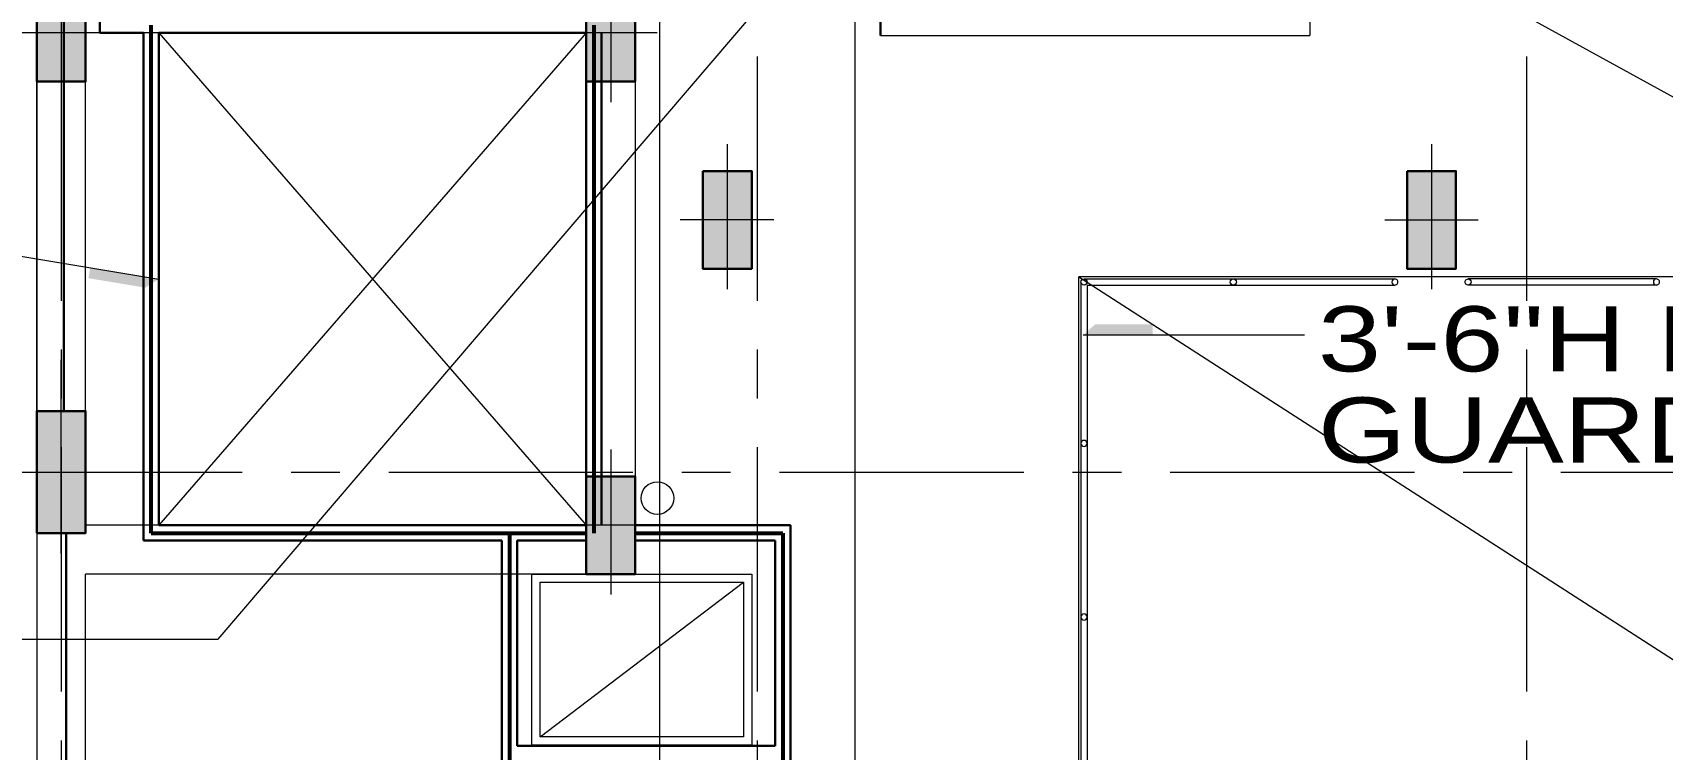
# Model space of a CAD drawing. Header units: inches. Extents: x -35176 to 0, y -3216 to 2257.
# Drawn here: x -14939.9 to -14539.5, y 599 to 775.1 of the extents above; entities that cross this region are included whole.
import ezdxf
from ezdxf import colors
from ezdxf.entities.mleader import LeaderData, LeaderLine
from ezdxf.enums import TextEntityAlignment as Align
from ezdxf.math import Vec2, Vec3

# ---------------------------------------------------------------- set-up
doc = ezdxf.new("R2010")
doc.units = ezdxf.units.IN
doc.header["$LTSCALE"] = 48
doc.header["$MEASUREMENT"] = 0
doc.linetypes.add('A114$0$CENTER', pattern=[2, 1.25, -0.25, 0.25, -0.25])
for name, color, linetype in [('A114$0$A-ANNO-PATT-13-14', 8, 'Continuous'), ('A114$0$A-ANNO-PATT-14', 8, 'Continuous'), ('A114$0$A-ANNO-TEXT', 8, 'Continuous'), ('A114$0$A-COLS-COL14', 8, 'Continuous'), ('A114$0$A-COLS-COLS13-14', 8, 'Continuous'), ('A114$0$A-FLOR-HRAL', 8, 'Continuous'), ('A114$0$A-FLOR-OPN-TO-BELOW', 8, 'Continuous'), ('A114$0$A-FLOR-SLAB', 8, 'Continuous'), ('A114$0$A-GRID-GRDP0-15', 8, 'Continuous'), ('A114$0$A-HVAC-RDFF', 8, 'Continuous'), ('A114$0$A-Roof-leader', 8, 'Continuous'), ('A114$0$A-WALL-FIRE', 8, 'Continuous'), ('A114$0$A-WALL-FULL-EXTR', 8, 'Continuous'), ('A114$0$A-WALL-FULL-INTR', 8, 'Continuous'), ('A114$0$S-BEAM', 8, 'Continuous'), ('A114$0$S-STRUCT-ABOVE', 8, 'Continuous'), ('E-Anno-Keyn', 72, 'Continuous'), ('E-Anno-Note', 6, 'Continuous'), ('M-HVAC-text', 6, 'Continuous'), ('XREF', 7, 'Continuous')]:
    doc.layers.add(name, color=color, linetype=linetype)
doc.styles.add('A114$0$style-Arial', font='arial.ttf')
doc.styles.add('M08', font='arial.ttf', dxfattribs={"height": 7.68})
doc.styles.add('MAMEP ANNO', font='arial.ttf', dxfattribs={"height": 0.101562})
doc.styles.get("Standard").update_dxf_attribs({"font": 'simplex.shx'})

# ---------------------------------------------------------------- blocks, each defined once
blk = doc.blocks.new('A114')
at = {"layer": 'A114$0$A-ANNO-PATT-13-14', "lineweight": 30, "extrusion": (0, 0, -1)}
for points in [[(21983.3763, 717.1001), (21971.3763, 717.1001), (21983.3763, 741.1001), (21971.3763, 741.1001)], [(21810.3764, 717.1001), (21798.3764, 717.1001), (21810.3764, 741.1001), (21798.3764, 741.1001)], [(22147.0236, 682.1544), (22135.0236, 682.1544), (22147.0236, 652.1544), (22135.0236, 652.1544)]]:
    blk.add_solid(points, dxfattribs=at)
at = {"layer": 'A114$0$A-ANNO-PATT-14', "lineweight": 30}
for points in [[(-22147.0236, 787.098), (-22135.0236, 787.098), (-22147.0236, 763.098), (-22135.0236, 763.098)], [(-22012.027, 787.098), (-22000.027, 787.098), (-22012.027, 763.098), (-22000.027, 763.098)], [(-22012.027, 666.0895), (-22000.027, 666.0895), (-22012.027, 642.0895), (-22000.027, 642.0895)]]:
    blk.add_solid(points, dxfattribs=at)
at = {"layer": 'A114$0$A-ANNO-TEXT', "lineweight": 0}
blk.add_line((-21835.5496, 700.8182), (-21889.9429, 700.8182), dxfattribs=at)
at = {"layer": 'A114$0$A-ANNO-TEXT', "lineweight": 0, "flags": 128}
for points in [[(-22177.5283, 626.101), (-22102.4483, 626.101), (-21912.572, 848.1814)], [(-22257.1051, 733.2848), (-22229.551, 733.2848), (-22117.0279, 714.5896)]]:
    blk.add_lwpolyline(points, dxfattribs=at)
at = {"layer": 'A114$0$A-ANNO-TEXT', "lineweight": 0, "elevation": 0, "flags": 128}
blk.add_lwpolyline([(-21335.1807, 551.7826), (-21367.0592, 551.7826), (-21868.8699, 827.4102)], dxfattribs=at)
at = {"layer": 'A114$0$A-ANNO-TEXT', "lineweight": 0}
for points in [[(-22117.0279, 714.5896), (-22133.8924, 717.3915), (-22120.3606, 712.4692), (-22134.3197, 714.7884)], [(-22117.0279, 714.5896), (-22133.8924, 717.3915), (-22120.3606, 712.4692), (-22134.3197, 714.7884)], [(-21889.9429, 700.8182), (-21872.8471, 700.8182), (-21887.0027, 703.4562), (-21872.8523, 703.4562)], [(-21889.9429, 700.8182), (-21872.8471, 700.8182), (-21887.0027, 703.4562), (-21872.8523, 703.4562)]]:
    blk.add_solid(points, dxfattribs=at)
at = {"layer": 'A114$0$A-COLS-COL14', "lineweight": 13}
for p, q in [((-22141.0236, 793.7307), (-22141.0236, 758.0577)), ((-22006.027, 793.7307), (-22006.027, 758.0577)), ((-22130.3242, 775.098), (-22153.2812, 775.098)), ((-21994.5811, 775.098), (-22017.5381, 775.098)), ((-22006.027, 672.7223), (-22006.027, 637.0492)), ((-21994.5811, 654.0895), (-22017.5381, 654.0895))]:
    blk.add_line(p, q, dxfattribs=at)
at = {"layer": 'A114$0$A-COLS-COL14', "lineweight": 30}
for points in [[(-22147.0236, 763.098), (-22135.0236, 763.098), (-22135.0236, 787.098), (-22147.0236, 787.098)], [(-22012.027, 763.098), (-22000.027, 763.098), (-22000.027, 787.098), (-22012.027, 787.098)], [(-22012.027, 666.0895), (-22000.027, 666.0895), (-22000.027, 642.0895), (-22012.027, 642.0895)]]:
    blk.add_3dface(points, dxfattribs=at)
at = {"layer": 'A114$0$A-COLS-COLS13-14', "lineweight": 13}
for p, q in [((-21977.3763, 747.7277), (-21977.3763, 712.0547)), ((-21804.3764, 747.7277), (-21804.3764, 712.0547)), ((-21965.967, 729.095), (-21988.924, 729.095)), ((-21815.8307, 729.095), (-21792.8737, 729.095))]:
    blk.add_line(p, q, dxfattribs=at)
at = {"layer": 'A114$0$A-COLS-COLS13-14', "lineweight": 0}
for p, q in [((-22141.0236, 647.1349), (-22141.0236, 694.718)), ((-22153.1858, 667.1544), (-22125.3194, 667.1544)), ((-22152.4358, 667.1544), (-22124.5694, 667.1544))]:
    blk.add_line(p, q, dxfattribs=at)
at = {"layer": 'A114$0$A-COLS-COLS13-14', "lineweight": 30}
for points in [[(-21983.3763, 741.1001), (-21971.3763, 741.1001), (-21971.3763, 717.1001), (-21983.3763, 717.1001)], [(-21810.3764, 741.1001), (-21798.3764, 741.1001), (-21798.3764, 717.1001), (-21810.3764, 717.1001)], [(-22147.0236, 652.1544), (-22135.0236, 652.1544), (-22135.0236, 682.1544), (-22147.0236, 682.1544)]]:
    blk.add_3dface(points, dxfattribs=at)
at = {"layer": 'A114$0$A-FLOR-HRAL', "lineweight": 13}
for p, q in [((-21890.4912, 713.8512), (-21890.4913, 588.0358)), ((-21889.74, 714.6012), (-21813.3778, 714.6012)), ((-21888.9912, 713.1012), (-21888.9913, 588.0344)), ((-21888.9912, 713.1012), (-21813.3764, 713.1012)), ((-21749.1264, 713.1012), (-21795.3764, 713.1012)), ((-21749.1279, 714.6012), (-21795.3749, 714.6012))]:
    blk.add_line(p, q, dxfattribs=at)
at = {"layer": 'A114$0$A-FLOR-HRAL', "lineweight": 13, "extrusion": (0, 0, -1)}
for centre, start, end in [((21889.7412, 713.8512), 359.93929, 90.094005), ((21795.3764, 713.8512), 270.000109, 90.112047)]:
    blk.add_arc(centre, 0.75, start, end, dxfattribs=at)
at = {"layer": 'A114$0$A-FLOR-HRAL', "lineweight": 0, "extrusion": (0, 0, -1)}
for centre, start, end in [((21889.7412, 713.8512), 90.112047, 359.93929), ((21853.0588, 713.8512), 90.112047, 89.990979), ((21795.3764, 713.8512), 90.112047, 270.000109), ((21889.7413, 674.1958), 0, 359.999994), ((21889.7413, 631.5405), 0, 359.999994)]:
    blk.add_arc(centre, 0.75, start, end, dxfattribs=at)
at = {"layer": 'A114$0$A-FLOR-HRAL', "lineweight": 0}
for centre in [(-21813.3764, 713.8512), (-21749.1264, 713.8512)]:
    blk.add_arc(centre, 0.75, 90.112047, 270.000109, dxfattribs=at)
at = {"layer": 'A114$0$A-FLOR-HRAL', "lineweight": 13}
for centre in [(-21813.3764, 713.8512), (-21749.1264, 713.8512)]:
    blk.add_arc(centre, 0.75, 270.000109, 90.112047, dxfattribs=at)
at = {"layer": 'A114$0$A-FLOR-OPN-TO-BELOW', "lineweight": 0}
for p, q in [((-22012.027, 775.087), (-22117.038, 654.0895)), ((-22117.0279, 775.0896), (-22012.0296, 654.0899)), ((-21890.993, 715.103), (-21470.6658, 444.381))]:
    blk.add_line(p, q, dxfattribs=at)
at = {"layer": 'A114$0$A-FLOR-SLAB', "lineweight": 13}
for p in [(-21515.6076, 715.0988), (-21890.993, 595.125)]:
    blk.add_line(p, (-21890.993, 715.103), dxfattribs=at)
at = {"layer": 'A114$0$A-FLOR-SLAB', "lineweight": 0}
for points in [[(-22117.0279, 775.0896), (-22012.0296, 775.0896), (-22012.0296, 654.0895), (-22117.0279, 654.0895)], [(-21971.3893, 600.0719), (-22025.3893, 600.0719), (-22025.3893, 642.0719), (-21971.3893, 642.0719)]]:
    blk.add_3dface(points, dxfattribs=at)
at = {"layer": 'A114$0$A-GRID-GRDP0-15', "linetype": 'A114$0$CENTER', "lineweight": 0}
for p, q in [((-22141.0236, 2113.2362), (-22141.0236, -676.9042)), ((-21970.0136, 2113.2362), (-21970.0136, 382.209)), ((-21781.0236, 2113.2362), (-21781.0236, -676.9042)), ((-23884.5631, 667.1574), (-20368.7317, 667.1574))]:
    blk.add_line(p, q, dxfattribs=at)
at = {"layer": 'A114$0$A-HVAC-RDFF', "lineweight": 0}
blk.add_line((-22023.3893, 602.0719), (-21973.3893, 640.0719), dxfattribs=at)
at = {"layer": 'A114$0$A-HVAC-RDFF', "lineweight": 13}
blk.add_3dface([(-21973.3893, 602.0719), (-22023.3893, 602.0719), (-22023.3893, 640.0719), (-21973.3893, 640.0719)], dxfattribs=at)
at = {"layer": 'A114$0$A-Roof-leader', "lineweight": 13}
blk.add_circle((-21994.5467, 660.7719), 4, dxfattribs=at)
at = {"layer": 'A114$0$A-WALL-FIRE', "lineweight": 53}
for p, q in [((-22118.9111, 652.143), (-22118.9111, 776.9202)), ((-22010.1588, 776.9229), (-22010.1587, 652.143)), ((-22118.9111, 652.143), (-22012.027, 652.143)), ((-22030.9105, 652.143), (-22030.9105, 545.7847)), ((-22000.027, 652.143), (-21963.763, 652.143)), ((-21963.763, 652.143), (-21963.7636, 545.7846))]:
    blk.add_line(p, q, dxfattribs=at)
at = {"layer": 'A114$0$A-WALL-FULL-EXTR', "lineweight": 13}
for p in [(-21834.2736, 788.5594), (-21939.7608, 774.4103)]:
    blk.add_line(p, (-21834.2736, 774.4103), dxfattribs=at)
at = {"layer": 'A114$0$A-WALL-FULL-INTR', "lineweight": 30}
for p, q in [((-22140.3894, 1009.1489), (-22140.3898, 682.1544)), ((-22131.5236, 1009.1489), (-22131.5236, 775.0447)), ((-21939.7608, 774.4103), (-21939.761, 909.9128)), ((-22012.0338, 778.7964), (-22012.0338, 654.0478)), ((-22131.5236, 775.0447), (-22120.7887, 775.045)), ((-22120.7887, 775.045), (-22120.7915, 650.3398)), ((-22117.0387, 775.0453), (-22117.0414, 654.0898)), ((-22117.0387, 775.0453), (-22012.0338, 775.0464)), ((-22008.2838, 775.0899), (-22008.2838, 654.0902)), ((-22012.0338, 654.0898), (-22117.0414, 654.0898)), ((-21961.8886, 654.0944), (-22000.027, 654.0909)), ((-21961.8886, 654.0944), (-21961.8886, 543.9096)), ((-22139.7648, 652.1544), (-22139.7649, 541.9201)), ((-22032.7758, 650.3398), (-22120.7915, 650.3398)), ((-22032.7758, 543.9097), (-22032.7758, 650.3398)), ((-22029.0354, 650.3398), (-22029.0363, 599.9096)), ((-22012.027, 650.3398), (-22029.0354, 650.3398)), ((-21965.6386, 650.3398), (-22000.027, 650.3398)), ((-21965.6386, 650.3398), (-21965.6386, 599.9096)), ((-21965.6386, 599.9096), (-22029.0363, 599.9096))]:
    blk.add_line(p, q, dxfattribs=at)
at = {"layer": 'A114$0$S-BEAM', "lineweight": 0}
for p, q in [((-22147.0236, 1009.1489), (-22147.0236, 435.1304)), ((-22147.0236, 682.1544), (-22147.0236, 888.1631)), ((-22135.0236, 682.1544), (-22135.0236, 888.1631)), ((-22012.027, 775.0978), (-22135.0236, 775.0978)), ((-22000.027, 763.0982), (-22000.027, 666.0894)), ((-22012.0296, 654.0895), (-22135.0236, 654.0895)), ((-22012.0278, 642.0895), (-22135.0236, 642.0895)), ((-22135.0236, 435.1302), (-22135.0236, 642.0895))]:
    blk.add_line(p, q, dxfattribs=at)
at = {"layer": 'A114$0$S-STRUCT-ABOVE', "lineweight": 13}
for p, q in [((-21994.0136, 939.1074), (-21994.0136, 457.1649)), ((-21946.0136, 939.1074), (-21946.0136, 437.1299))]:
    blk.add_line(p, q, dxfattribs=at)
at = {"layer": 'A114$0$A-ANNO-TEXT', "lineweight": 70, "style": 'A114$0$style-Arial', "width": 1.246875}
for s, height, p in [('3\'-6"H PTD. ', 15.999998, (-21832.2732, 707.8898)), ('GUARDRAIL', 16, (-21832.2732, 685.4898))]:
    blk.add_text(s, height=height, dxfattribs=at).set_placement(p, align=Align.TOP_LEFT)
blk = doc.blocks.new('MLD-KeyNote')
at = {"color": 0, "linetype": 'Continuous', "transparency": 16777216}
blk.add_lwpolyline([(-0.09375, -0.09375), (0.09375, -0.09375), (0.09375, 0.09375), (-0.09375, 0.09375)], close=True, dxfattribs=at)
at = {"color": 0, "linetype": 'ByBlock', "transparency": 16777216, "style": 'MAMEP ANNO'}
blk.add_attdef('ID', text='', height=0.10156, dxfattribs=at).set_placement((0, 0), align=Align.MIDDLE_CENTER)

msp = doc.modelspace()

# ---------------------------------------------------------------- block references
at = {"layer": 'XREF'}
msp.add_blockref('A114', (7208.12, 0), dxfattribs=at)

# ---------------------------------------------------------------- leaders
at = {"layer": 'E-Anno-Keyn'}
ml = msp.add_multileader_block('Standard', dxfattribs=at)
ml.set_content('MLD-KeyNote', color=256, scale=96)
ml.set_attribute('ID', '1', width=0)
ml.set_leader_properties(color=256, linetype='Continuous')
ml.build(insert=Vec2(0, 0))
ml.multileader.update_dxf_attribs({"has_dogleg": 0, "text_left_attachment_type": 2, "text_right_attachment_type": 2, "dogleg_length": 3.84, "arrow_head_size": 12, "scale": 96})
ctx = ml.context
ctx.base_point, ctx.scale, ctx.char_height, ctx.arrow_head_size, ctx.landing_gap_size, ctx.plane_origin = Vec3(-22834.24, 1024.13), 96, 737.28, 12, 384, Vec3(-22922.48, 966.89)
ctx.left_attachment, ctx.right_attachment = 2, 2
notes = []
notes.append((ctx, [(0, (0, 0, 0), (0, 0), (1, 0), 1, [])]))
ctx.block.insert = Vec3(-22825.24, 1024.13)
at = {"layer": 'E-Anno-Note'}
ml = msp.add_multileader_mtext('Standard', dxfattribs=at)
ml.set_content('LOCATED AT PENTHOUSE LEVEL', color=256, style='MAMEP ANNO')
ml.set_leader_properties(color=256, linetype='Continuous')
ml.build(insert=Vec2(0, 0))
ml.multileader.update_dxf_attribs({"has_dogleg": 0, "text_right_attachment_type": 3, "dogleg_length": 3.84, "arrow_head_size": 12, "scale": 96})
ctx = ml.context
ctx.base_point, ctx.scale, ctx.char_height, ctx.arrow_head_size, ctx.landing_gap_size, ctx.plane_origin = Vec3(-24060.64, 766.53), 96, 7.68, 12, 3.75, Vec3(-24109.06, 695.14)
ctx.right_attachment = 3
notes.append((ctx, [(1, (1, 1, 0), (-23582.2, 753.45), (-1, 0), 369, [(1, [(-23875.05, 712.86), (-23919.16, 753.45)], 0, [])])]))
ctx.mtext.insert, ctx.mtext.width, ctx.mtext.flow_direction = Vec3(-24056.89, 770.43), 134.1946, 5
at = {"layer": 'M-HVAC-text'}
ml = msp.add_multileader_mtext('Standard', dxfattribs=at)
ml.set_content('{\\L2-EUH-PH-1}', color=256, style='M08')
ml.set_leader_properties(color=256)
ml.build(insert=Vec2(0, 0))
ml.multileader.update_dxf_attribs({"has_dogleg": 0, "text_left_attachment_type": 2, "text_right_attachment_type": 2, "dogleg_length": 3.84, "arrow_head_size": 7.69})
ctx = ml.context
ctx.base_point, ctx.char_height, ctx.arrow_head_size, ctx.landing_gap_size, ctx.plane_origin = Vec3(-23317.75, 983.83), 7.68, 7.69, 4, Vec3(-23320.37, 949.75)
ctx.left_attachment, ctx.right_attachment, ctx.text_align_type = 2, 2, 2
notes.append((ctx, [(0, (0, 0, 0), (0, 0), (1, 0), 1, [])]))
ctx.mtext.insert, ctx.mtext.alignment, ctx.mtext.flow_direction = Vec3(-23255.82, 988.45), 3, 5
ml = msp.add_multileader_mtext('Standard', dxfattribs=at)
ml.set_content('{\\L2-AHU-PH-1}', color=256, style='M08')
ml.set_leader_properties(color=256)
ml.build(insert=Vec2(0, 0))
ml.multileader.update_dxf_attribs({"has_dogleg": 0, "text_left_attachment_type": 2, "text_right_attachment_type": 2, "dogleg_length": 3.84, "arrow_head_size": 7.69})
ctx = ml.context
ctx.base_point, ctx.char_height, ctx.arrow_head_size, ctx.landing_gap_size, ctx.plane_origin = Vec3(-23298.69, 755.99), 7.68, 7.69, 4, Vec3(-23313.18, 730.43)
ctx.left_attachment, ctx.right_attachment, ctx.text_align_type = 2, 2, 2
notes.append((ctx, [(0, (0, 0, 0), (0, 0), (1, 0), 1, [])]))
ctx.mtext.insert, ctx.mtext.alignment, ctx.mtext.flow_direction = Vec3(-23236.77, 760.61), 3, 5
ml = msp.add_multileader_mtext('Standard', dxfattribs=at)
ml.set_content('{\\L2-AHU-PH-7}', color=256, style='M08')
ml.set_leader_properties(color=256)
ml.build(insert=Vec2(0, 0))
ml.multileader.update_dxf_attribs({"has_dogleg": 0, "text_left_attachment_type": 2, "text_right_attachment_type": 2, "dogleg_length": 3.84, "arrow_head_size": 7.69})
ctx = ml.context
ctx.base_point, ctx.char_height, ctx.arrow_head_size, ctx.landing_gap_size, ctx.plane_origin = Vec3(-22587.21, 659.02, 0), 7.68, 7.69, 4, Vec3(-22755.43, 646.1, 0)
ctx.left_attachment, ctx.right_attachment, ctx.text_align_type = 2, 2, 2
notes.append((ctx, [(0, (0, 0, 0), (0, 0), (1, 0), 1, [])]))
ctx.mtext.insert, ctx.mtext.width, ctx.mtext.alignment, ctx.mtext.flow_direction = Vec3(-22523.8, 663.64, 0), 0.7252, 3, 5
for ctx, leaders in notes:
    for number, flags, end, landing, length, lines in leaders:
        leader = LeaderData()
        leader.index, (leader.has_last_leader_line, leader.has_dogleg_vector, leader.attachment_direction) = number, flags
        leader.last_leader_point, leader.dogleg_vector, leader.dogleg_length = Vec3(end), Vec3(landing), length
        for number, points, colour, breaks in lines:
            line = LeaderLine()
            line.index, line.vertices, line.color, line.breaks = number, Vec3.list(points), colors.encode_raw_color(colour), breaks
            leader.lines.append(line)
        ctx.leaders.append(leader)

doc.saveas('drawing.dxf')
